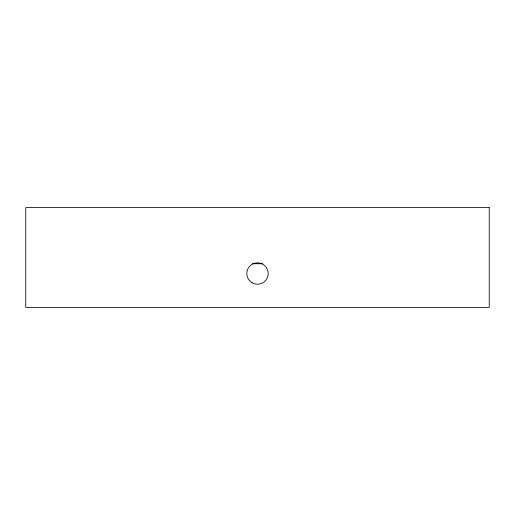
<?xml version="1.0" encoding="UTF-8"?>
<svg xmlns="http://www.w3.org/2000/svg" width="515" height="515" viewBox="0 0 515 515"><rect width="100%" height="100%" fill="white"/><g stroke="black" fill="none" stroke-linecap="round" stroke-linejoin="round"><path stroke-width="0.77" d="M252.35 263.738L262.65 263.738M489.25 207.584L25.75 207.584L25.75 307.416L489.25 307.416L489.25 207.584M252.15 282.806A10.699 10.699 0 0 0 268.199 273.542A10.699 10.699 0 0 0 252.15 264.279A10.699 10.699 0 0 0 252.15 282.806"/></g></svg>
